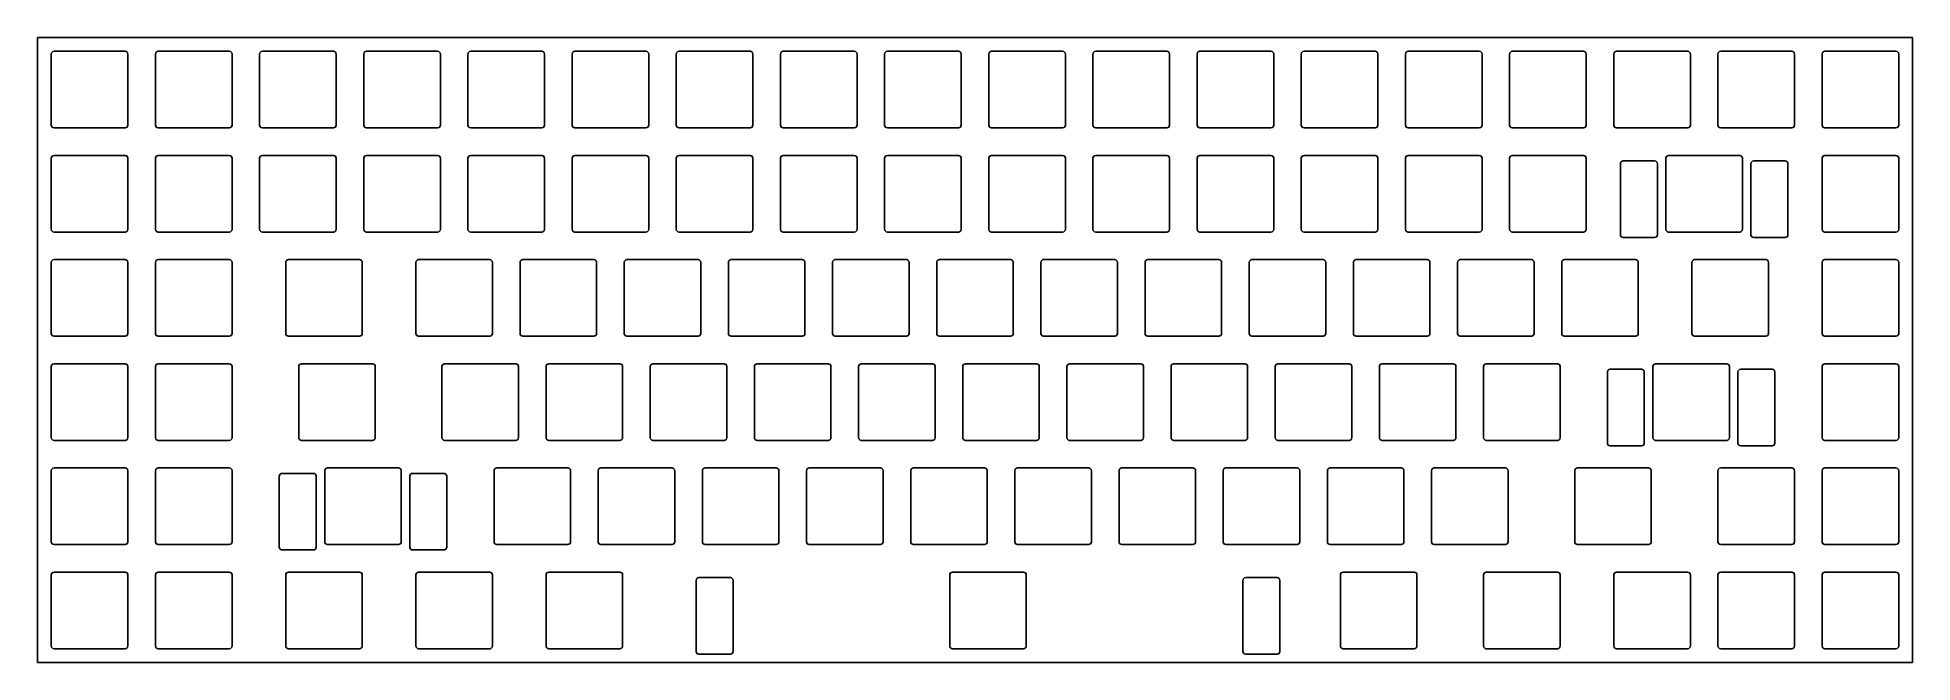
# Model space of a CAD drawing. Header units: millimetres. Extents: x 0 to 343, y -114 to 0.
import ezdxf

# ---------------------------------------------------------------- set-up
doc = ezdxf.new("R2010")
doc.units = ezdxf.units.MM

msp = doc.modelspace()

# ---------------------------------------------------------------- linework, layer by layer
for p, q in [((0, 0), (342.9, 0)), ((0, 0), (0, -114.3)), ((342.9, 0), (342.9, -114.3)), ((2.525, -3.025), (2.525, -16.025)), ((3.025, -2.525), (16.025, -2.525)), ((16.525, -3.025), (16.525, -16.025)), ((21.575, -3.025), (21.575, -16.025)), ((22.075, -2.525), (35.075, -2.525)), ((35.575, -3.025), (35.575, -16.025)), ((40.625, -3.025), (40.625, -16.025)), ((41.125, -2.525), (54.125, -2.525)), ((54.625, -3.025), (54.625, -16.025)), ((59.675, -3.025), (59.675, -16.025)), ((60.175, -2.525), (73.175, -2.525)), ((73.675, -3.025), (73.675, -16.025)), ((78.725, -3.025), (78.725, -16.025)), ((79.225, -2.525), (92.225, -2.525)), ((92.725, -3.025), (92.725, -16.025)), ((97.775, -3.025), (97.775, -16.025)), ((98.275, -2.525), (111.275, -2.525)), ((111.775, -3.025), (111.775, -16.025)), ((116.825, -3.025), (116.825, -16.025)), ((117.325, -2.525), (130.325, -2.525)), ((130.825, -3.025), (130.825, -16.025)), ((135.875, -3.025), (135.875, -16.025)), ((136.375, -2.525), (149.375, -2.525)), ((149.875, -3.025), (149.875, -16.025)), ((154.925, -3.025), (154.925, -16.025)), ((155.425, -2.525), (168.425, -2.525)), ((168.925, -3.025), (168.925, -16.025)), ((173.975, -3.025), (173.975, -16.025)), ((174.475, -2.525), (187.475, -2.525)), ((187.975, -3.025), (187.975, -16.025)), ((193.025, -3.025), (193.025, -16.025)), ((193.525, -2.525), (206.525, -2.525)), ((207.025, -3.025), (207.025, -16.025)), ((212.075, -3.025), (212.075, -16.025)), ((212.575, -2.525), (225.575, -2.525)), ((226.075, -3.025), (226.075, -16.025)), ((231.125, -3.025), (231.125, -16.025)), ((231.625, -2.525), (244.625, -2.525)), ((245.125, -3.025), (245.125, -16.025)), ((250.175, -3.025), (250.175, -16.025)), ((250.675, -2.525), (263.675, -2.525)), ((264.175, -3.025), (264.175, -16.025)), ((269.225, -3.025), (269.225, -16.025)), ((269.725, -2.525), (282.725, -2.525)), ((283.225, -3.025), (283.225, -16.025)), ((288.275, -3.025), (288.275, -16.025)), ((288.775, -2.525), (301.775, -2.525)), ((302.275, -3.025), (302.275, -16.025)), ((307.325, -3.025), (307.325, -16.025)), ((307.825, -2.525), (320.825, -2.525)), ((321.325, -3.025), (321.325, -16.025)), ((326.375, -3.025), (326.375, -16.025)), ((326.875, -2.525), (339.875, -2.525)), ((340.375, -3.025), (340.375, -16.025)), ((3.025, -16.525), (16.025, -16.525)), ((22.075, -16.525), (35.075, -16.525)), ((41.125, -16.525), (54.125, -16.525)), ((60.175, -16.525), (73.175, -16.525)), ((79.225, -16.525), (92.225, -16.525)), ((98.275, -16.525), (111.275, -16.525)), ((117.325, -16.525), (130.325, -16.525)), ((136.375, -16.525), (149.375, -16.525)), ((155.425, -16.525), (168.425, -16.525)), ((174.475, -16.525), (187.475, -16.525)), ((193.525, -16.525), (206.525, -16.525)), ((212.575, -16.525), (225.575, -16.525)), ((231.625, -16.525), (244.625, -16.525)), ((250.675, -16.525), (263.675, -16.525)), ((269.725, -16.525), (282.725, -16.525)), ((288.775, -16.525), (301.775, -16.525)), ((307.825, -16.525), (320.825, -16.525)), ((326.875, -16.525), (339.875, -16.525)), ((2.525, -22.075), (2.525, -35.075)), ((3.025, -21.575), (16.025, -21.575)), ((16.525, -22.075), (16.525, -35.075)), ((21.575, -22.075), (21.575, -35.075)), ((22.075, -21.575), (35.075, -21.575)), ((35.575, -22.075), (35.575, -35.075)), ((40.625, -22.075), (40.625, -35.075)), ((41.125, -21.575), (54.125, -21.575)), ((54.625, -22.075), (54.625, -35.075)), ((59.675, -22.075), (59.675, -35.075)), ((60.175, -21.575), (73.175, -21.575)), ((73.675, -22.075), (73.675, -35.075)), ((78.725, -22.075), (78.725, -35.075)), ((79.225, -21.575), (92.225, -21.575)), ((92.725, -22.075), (92.725, -35.075)), ((97.775, -22.075), (97.775, -35.075)), ((98.275, -21.575), (111.275, -21.575)), ((111.775, -22.075), (111.775, -35.075)), ((116.825, -22.075), (116.825, -35.075)), ((117.325, -21.575), (130.325, -21.575)), ((130.825, -22.075), (130.825, -35.075)), ((135.875, -22.075), (135.875, -35.075)), ((136.375, -21.575), (149.375, -21.575)), ((149.875, -22.075), (149.875, -35.075)), ((154.925, -22.075), (154.925, -35.075)), ((155.425, -21.575), (168.425, -21.575)), ((168.925, -22.075), (168.925, -35.075)), ((173.975, -22.075), (173.975, -35.075)), ((174.475, -21.575), (187.475, -21.575)), ((187.975, -22.075), (187.975, -35.075)), ((193.025, -22.075), (193.025, -35.075)), ((193.525, -21.575), (206.525, -21.575)), ((207.025, -22.075), (207.025, -35.075)), ((212.075, -22.075), (212.075, -35.075)), ((212.575, -21.575), (225.575, -21.575)), ((226.075, -22.075), (226.075, -35.075)), ((231.125, -22.075), (231.125, -35.075)), ((231.625, -21.575), (244.625, -21.575)), ((245.125, -22.075), (245.125, -35.075)), ((250.175, -22.075), (250.175, -35.075)), ((250.675, -21.575), (263.675, -21.575)), ((264.175, -22.075), (264.175, -35.075)), ((269.225, -22.075), (269.225, -35.075)), ((269.725, -21.575), (282.725, -21.575)), ((283.225, -22.075), (283.225, -35.075)), ((289.487, -23.075), (289.487, -36.075)), ((289.987, -22.575), (295.737, -22.575)), ((296.237, -23.075), (296.237, -36.075)), ((297.8, -22.075), (297.8, -35.075)), ((298.3, -21.575), (311.3, -21.575)), ((311.8, -22.075), (311.8, -35.075)), ((313.363, -23.075), (313.363, -36.075)), ((313.863, -22.575), (319.613, -22.575)), ((320.113, -23.075), (320.113, -36.075)), ((326.375, -22.075), (326.375, -35.075)), ((326.875, -21.575), (339.875, -21.575)), ((340.375, -22.075), (340.375, -35.075)), ((3.025, -35.575), (16.025, -35.575)), ((22.075, -35.575), (35.075, -35.575)), ((41.125, -35.575), (54.125, -35.575)), ((60.175, -35.575), (73.175, -35.575)), ((79.225, -35.575), (92.225, -35.575)), ((98.275, -35.575), (111.275, -35.575)), ((117.325, -35.575), (130.325, -35.575)), ((136.375, -35.575), (149.375, -35.575)), ((155.425, -35.575), (168.425, -35.575)), ((174.475, -35.575), (187.475, -35.575)), ((193.525, -35.575), (206.525, -35.575)), ((212.575, -35.575), (225.575, -35.575)), ((231.625, -35.575), (244.625, -35.575)), ((250.675, -35.575), (263.675, -35.575)), ((269.725, -35.575), (282.725, -35.575)), ((289.987, -36.575), (295.737, -36.575)), ((298.3, -35.575), (311.3, -35.575)), ((313.863, -36.575), (319.613, -36.575)), ((326.875, -35.575), (339.875, -35.575)), ((2.525, -41.125), (2.525, -54.125)), ((3.025, -40.625), (16.025, -40.625)), ((16.525, -41.125), (16.525, -54.125)), ((21.575, -41.125), (21.575, -54.125)), ((22.075, -40.625), (35.075, -40.625)), ((35.575, -41.125), (35.575, -54.125)), ((45.3875, -41.125), (45.3875, -54.125)), ((45.8875, -40.625), (58.8875, -40.625)), ((59.3875, -41.125), (59.3875, -54.125)), ((69.2, -41.125), (69.2, -54.125)), ((69.7, -40.625), (82.7, -40.625)), ((83.2, -41.125), (83.2, -54.125)), ((88.25, -41.125), (88.25, -54.125)), ((88.75, -40.625), (101.75, -40.625)), ((102.25, -41.125), (102.25, -54.125)), ((107.3, -41.125), (107.3, -54.125)), ((107.8, -40.625), (120.8, -40.625)), ((121.3, -41.125), (121.3, -54.125)), ((126.35, -41.125), (126.35, -54.125)), ((126.85, -40.625), (139.85, -40.625)), ((140.35, -41.125), (140.35, -54.125)), ((145.4, -41.125), (145.4, -54.125)), ((145.9, -40.625), (158.9, -40.625)), ((159.4, -41.125), (159.4, -54.125)), ((164.45, -41.125), (164.45, -54.125)), ((164.95, -40.625), (177.95, -40.625)), ((178.45, -41.125), (178.45, -54.125)), ((183.5, -41.125), (183.5, -54.125)), ((184, -40.625), (197, -40.625)), ((197.5, -41.125), (197.5, -54.125)), ((202.55, -41.125), (202.55, -54.125)), ((203.05, -40.625), (216.05, -40.625)), ((216.55, -41.125), (216.55, -54.125)), ((221.6, -41.125), (221.6, -54.125)), ((222.1, -40.625), (235.1, -40.625)), ((235.6, -41.125), (235.6, -54.125)), ((240.65, -41.125), (240.65, -54.125)), ((241.15, -40.625), (254.15, -40.625)), ((254.65, -41.125), (254.65, -54.125)), ((259.7, -41.125), (259.7, -54.125)), ((260.2, -40.625), (273.2, -40.625)), ((273.7, -41.125), (273.7, -54.125)), ((278.75, -41.125), (278.75, -54.125)), ((279.25, -40.625), (292.25, -40.625)), ((292.75, -41.125), (292.75, -54.125)), ((302.5625, -41.125), (302.5625, -54.125)), ((303.0625, -40.625), (316.0625, -40.625)), ((316.5625, -41.125), (316.5625, -54.125)), ((326.375, -41.125), (326.375, -54.125)), ((326.875, -40.625), (339.875, -40.625)), ((340.375, -41.125), (340.375, -54.125)), ((3.025, -54.625), (16.025, -54.625)), ((22.075, -54.625), (35.075, -54.625)), ((45.8875, -54.625), (58.8875, -54.625)), ((69.7, -54.625), (82.7, -54.625)), ((88.75, -54.625), (101.75, -54.625)), ((107.8, -54.625), (120.8, -54.625)), ((126.85, -54.625), (139.85, -54.625)), ((145.9, -54.625), (158.9, -54.625)), ((164.95, -54.625), (177.95, -54.625)), ((184, -54.625), (197, -54.625)), ((203.05, -54.625), (216.05, -54.625)), ((222.1, -54.625), (235.1, -54.625)), ((241.15, -54.625), (254.15, -54.625)), ((260.2, -54.625), (273.2, -54.625)), ((279.25, -54.625), (292.25, -54.625)), ((303.0625, -54.625), (316.0625, -54.625)), ((326.875, -54.625), (339.875, -54.625)), ((2.525, -60.175), (2.525, -73.175)), ((3.025, -59.675), (16.025, -59.675)), ((16.525, -60.175), (16.525, -73.175)), ((21.575, -60.175), (21.575, -73.175)), ((22.075, -59.675), (35.075, -59.675)), ((35.575, -60.175), (35.575, -73.175)), ((47.76875, -60.175), (47.76875, -73.175)), ((48.26875, -59.675), (61.26875, -59.675)), ((61.76875, -60.175), (61.76875, -73.175)), ((73.9625, -60.175), (73.9625, -73.175)), ((74.4625, -59.675), (87.4625, -59.675)), ((87.9625, -60.175), (87.9625, -73.175)), ((93.0125, -60.175), (93.0125, -73.175)), ((93.5125, -59.675), (106.5125, -59.675)), ((107.0125, -60.175), (107.0125, -73.175)), ((112.0625, -60.175), (112.0625, -73.175)), ((112.5625, -59.675), (125.5625, -59.675)), ((126.0625, -60.175), (126.0625, -73.175)), ((131.1125, -60.175), (131.1125, -73.175)), ((131.6125, -59.675), (144.6125, -59.675)), ((145.1125, -60.175), (145.1125, -73.175)), ((150.1625, -60.175), (150.1625, -73.175)), ((150.6625, -59.675), (163.6625, -59.675)), ((164.1625, -60.175), (164.1625, -73.175)), ((169.2125, -60.175), (169.2125, -73.175)), ((169.7125, -59.675), (182.7125, -59.675)), ((183.2125, -60.175), (183.2125, -73.175)), ((188.2625, -60.175), (188.2625, -73.175)), ((188.7625, -59.675), (201.7625, -59.675)), ((202.2625, -60.175), (202.2625, -73.175)), ((207.3125, -60.175), (207.3125, -73.175)), ((207.8125, -59.675), (220.8125, -59.675)), ((221.3125, -60.175), (221.3125, -73.175)), ((226.3625, -60.175), (226.3625, -73.175)), ((226.8625, -59.675), (239.8625, -59.675)), ((240.3625, -60.175), (240.3625, -73.175)), ((245.4125, -60.175), (245.4125, -73.175)), ((245.9125, -59.675), (258.9125, -59.675)), ((259.4125, -60.175), (259.4125, -73.175)), ((264.4625, -60.175), (264.4625, -73.175)), ((264.9625, -59.675), (277.9625, -59.675)), ((278.4625, -60.175), (278.4625, -73.175)), ((287.10575, -61.175), (287.10575, -74.175)), ((287.60575, -60.675), (293.35575, -60.675)), ((293.85575, -61.175), (293.85575, -74.175)), ((295.41875, -60.175), (295.41875, -73.175)), ((295.91875, -59.675), (308.91875, -59.675)), ((309.41875, -60.175), (309.41875, -73.175)), ((310.98175, -61.175), (310.98175, -74.175)), ((311.48175, -60.675), (317.23175, -60.675)), ((317.73175, -61.175), (317.73175, -74.175)), ((326.375, -60.175), (326.375, -73.175)), ((326.875, -59.675), (339.875, -59.675)), ((340.375, -60.175), (340.375, -73.175)), ((3.025, -73.675), (16.025, -73.675)), ((22.075, -73.675), (35.075, -73.675)), ((48.26875, -73.675), (61.26875, -73.675)), ((74.4625, -73.675), (87.4625, -73.675)), ((93.5125, -73.675), (106.5125, -73.675)), ((112.5625, -73.675), (125.5625, -73.675)), ((131.6125, -73.675), (144.6125, -73.675)), ((150.6625, -73.675), (163.6625, -73.675)), ((169.7125, -73.675), (182.7125, -73.675)), ((188.7625, -73.675), (201.7625, -73.675)), ((207.8125, -73.675), (220.8125, -73.675)), ((226.8625, -73.675), (239.8625, -73.675)), ((245.9125, -73.675), (258.9125, -73.675)), ((264.9625, -73.675), (277.9625, -73.675)), ((287.60575, -74.675), (293.35575, -74.675)), ((295.91875, -73.675), (308.91875, -73.675)), ((311.48175, -74.675), (317.23175, -74.675)), ((326.875, -73.675), (339.875, -73.675)), ((3.025, -78.725), (16.025, -78.725)), ((22.075, -78.725), (35.075, -78.725)), ((53.03125, -78.725), (66.03125, -78.725)), ((83.9875, -78.725), (96.9875, -78.725)), ((103.0375, -78.725), (116.0375, -78.725)), ((122.0875, -78.725), (135.0875, -78.725)), ((141.1375, -78.725), (154.1375, -78.725)), ((160.1875, -78.725), (173.1875, -78.725)), ((179.2375, -78.725), (192.2375, -78.725)), ((198.2875, -78.725), (211.2875, -78.725)), ((217.3375, -78.725), (230.3375, -78.725)), ((236.3875, -78.725), (249.3875, -78.725)), ((255.4375, -78.725), (268.4375, -78.725)), ((281.63125, -78.725), (294.63125, -78.725)), ((307.825, -78.725), (320.825, -78.725)), ((326.875, -78.725), (339.875, -78.725)), ((2.525, -79.225), (2.525, -92.225)), ((16.525, -79.225), (16.525, -92.225)), ((21.575, -79.225), (21.575, -92.225)), ((35.575, -79.225), (35.575, -92.225)), ((44.21825, -80.225), (44.21825, -93.225)), ((44.71825, -79.725), (50.46825, -79.725)), ((50.96825, -80.225), (50.96825, -93.225)), ((52.53125, -79.225), (52.53125, -92.225)), ((66.53125, -79.225), (66.53125, -92.225)), ((68.09425, -80.225), (68.09425, -93.225)), ((68.59425, -79.725), (74.34425, -79.725)), ((74.84425, -80.225), (74.84425, -93.225)), ((83.4875, -79.225), (83.4875, -92.225)), ((97.4875, -79.225), (97.4875, -92.225)), ((102.5375, -79.225), (102.5375, -92.225)), ((116.5375, -79.225), (116.5375, -92.225)), ((121.5875, -79.225), (121.5875, -92.225)), ((135.5875, -79.225), (135.5875, -92.225)), ((140.6375, -79.225), (140.6375, -92.225)), ((154.6375, -79.225), (154.6375, -92.225)), ((159.6875, -79.225), (159.6875, -92.225)), ((173.6875, -79.225), (173.6875, -92.225)), ((178.7375, -79.225), (178.7375, -92.225)), ((192.7375, -79.225), (192.7375, -92.225)), ((197.7875, -79.225), (197.7875, -92.225)), ((211.7875, -79.225), (211.7875, -92.225)), ((216.8375, -79.225), (216.8375, -92.225)), ((230.8375, -79.225), (230.8375, -92.225)), ((235.8875, -79.225), (235.8875, -92.225)), ((249.8875, -79.225), (249.8875, -92.225)), ((254.9375, -79.225), (254.9375, -92.225)), ((268.9375, -79.225), (268.9375, -92.225)), ((281.13125, -79.225), (281.13125, -92.225)), ((295.13125, -79.225), (295.13125, -92.225)), ((307.325, -79.225), (307.325, -92.225)), ((321.325, -79.225), (321.325, -92.225)), ((326.375, -79.225), (326.375, -92.225)), ((340.375, -79.225), (340.375, -92.225)), ((3.025, -92.725), (16.025, -92.725)), ((22.075, -92.725), (35.075, -92.725)), ((44.71825, -93.725), (50.46825, -93.725)), ((53.03125, -92.725), (66.03125, -92.725)), ((68.59425, -93.725), (74.34425, -93.725)), ((83.9875, -92.725), (96.9875, -92.725)), ((103.0375, -92.725), (116.0375, -92.725)), ((122.0875, -92.725), (135.0875, -92.725)), ((141.1375, -92.725), (154.1375, -92.725)), ((160.1875, -92.725), (173.1875, -92.725)), ((179.2375, -92.725), (192.2375, -92.725)), ((198.2875, -92.725), (211.2875, -92.725)), ((217.3375, -92.725), (230.3375, -92.725)), ((236.3875, -92.725), (249.3875, -92.725)), ((255.4375, -92.725), (268.4375, -92.725)), ((281.63125, -92.725), (294.63125, -92.725)), ((307.825, -92.725), (320.825, -92.725)), ((326.875, -92.725), (339.875, -92.725)), ((2.525, -98.275), (2.525, -111.275)), ((3.025, -97.775), (16.025, -97.775)), ((16.525, -98.275), (16.525, -111.275)), ((21.575, -98.275), (21.575, -111.275)), ((22.075, -97.775), (35.075, -97.775)), ((35.575, -98.275), (35.575, -111.275)), ((45.3875, -98.275), (45.3875, -111.275)), ((45.8875, -97.775), (58.8875, -97.775)), ((59.3875, -98.275), (59.3875, -111.275)), ((69.2, -98.275), (69.2, -111.275)), ((69.7, -97.775), (82.7, -97.775)), ((83.2, -98.275), (83.2, -111.275)), ((93.0125, -98.275), (93.0125, -111.275)), ((93.5125, -97.775), (106.5125, -97.775)), ((107.0125, -98.275), (107.0125, -111.275)), ((120.45625, -99.275), (120.45625, -112.275)), ((120.95625, -98.775), (126.70625, -98.775)), ((127.20625, -99.275), (127.20625, -112.275)), ((166.83125, -98.275), (166.83125, -111.275)), ((167.33125, -97.775), (180.33125, -97.775)), ((180.83125, -98.275), (180.83125, -111.275)), ((220.45625, -99.275), (220.45625, -112.275)), ((220.95625, -98.775), (226.70625, -98.775)), ((227.20625, -99.275), (227.20625, -112.275)), ((238.26875, -98.275), (238.26875, -111.275)), ((238.76875, -97.775), (251.76875, -97.775)), ((252.26875, -98.275), (252.26875, -111.275)), ((264.4625, -98.275), (264.4625, -111.275)), ((264.9625, -97.775), (277.9625, -97.775)), ((278.4625, -98.275), (278.4625, -111.275)), ((288.275, -98.275), (288.275, -111.275)), ((288.775, -97.775), (301.775, -97.775)), ((302.275, -98.275), (302.275, -111.275)), ((307.325, -98.275), (307.325, -111.275)), ((307.825, -97.775), (320.825, -97.775)), ((321.325, -98.275), (321.325, -111.275)), ((326.375, -98.275), (326.375, -111.275)), ((326.875, -97.775), (339.875, -97.775)), ((340.375, -98.275), (340.375, -111.275)), ((3.025, -111.775), (16.025, -111.775)), ((22.075, -111.775), (35.075, -111.775)), ((45.8875, -111.775), (58.8875, -111.775)), ((69.7, -111.775), (82.7, -111.775)), ((93.5125, -111.775), (106.5125, -111.775)), ((120.95625, -112.775), (126.70625, -112.775)), ((167.33125, -111.775), (180.33125, -111.775)), ((220.95625, -112.775), (226.70625, -112.775)), ((238.76875, -111.775), (251.76875, -111.775)), ((264.9625, -111.775), (277.9625, -111.775)), ((288.775, -111.775), (301.775, -111.775)), ((307.825, -111.775), (320.825, -111.775)), ((326.875, -111.775), (339.875, -111.775)), ((0, -114.3), (342.9, -114.3))]:
    msp.add_line(p, q)
for centre, start, end in [((3.025, -3.025), 90, 180), ((16.025, -3.025), 0, 90), ((22.075, -3.025), 90, 180), ((35.075, -3.025), 0, 90), ((41.125, -3.025), 90, 180), ((54.125, -3.025), 0, 90), ((60.175, -3.025), 90, 180), ((73.175, -3.025), 0, 90), ((79.225, -3.025), 90, 180), ((92.225, -3.025), 0, 90), ((98.275, -3.025), 90, 180), ((111.275, -3.025), 0, 90), ((117.325, -3.025), 90, 180), ((130.325, -3.025), 0, 90), ((136.375, -3.025), 90, 180), ((149.375, -3.025), 0, 90), ((155.425, -3.025), 90, 180), ((168.425, -3.025), 0, 90), ((174.475, -3.025), 90, 180), ((187.475, -3.025), 0, 90), ((193.525, -3.025), 90, 180), ((206.525, -3.025), 0, 90), ((212.575, -3.025), 90, 180), ((225.575, -3.025), 0, 90), ((231.625, -3.025), 90, 180), ((244.625, -3.025), 0, 90), ((250.675, -3.025), 90, 180), ((263.675, -3.025), 0, 90), ((269.725, -3.025), 90, 180), ((282.725, -3.025), 0, 90), ((288.775, -3.025), 90, 180), ((301.775, -3.025), 0, 90), ((307.825, -3.025), 90, 180), ((320.825, -3.025), 0, 90), ((326.875, -3.025), 90, 180), ((339.875, -3.025), 0, 90), ((3.025, -16.025), 180, 270), ((16.025, -16.025), 270, 360), ((22.075, -16.025), 180, 270), ((35.075, -16.025), 270, 360), ((41.125, -16.025), 180, 270), ((54.125, -16.025), 270, 360), ((60.175, -16.025), 180, 270), ((73.175, -16.025), 270, 360), ((79.225, -16.025), 180, 270), ((92.225, -16.025), 270, 360), ((98.275, -16.025), 180, 270), ((111.275, -16.025), 270, 360), ((117.325, -16.025), 180, 270), ((130.325, -16.025), 270, 360), ((136.375, -16.025), 180, 270), ((149.375, -16.025), 270, 360), ((155.425, -16.025), 180, 270), ((168.425, -16.025), 270, 360), ((174.475, -16.025), 180, 270), ((187.475, -16.025), 270, 360), ((193.525, -16.025), 180, 270), ((206.525, -16.025), 270, 360), ((212.575, -16.025), 180, 270), ((225.575, -16.025), 270, 360), ((231.625, -16.025), 180, 270), ((244.625, -16.025), 270, 360), ((250.675, -16.025), 180, 270), ((263.675, -16.025), 270, 360), ((269.725, -16.025), 180, 270), ((282.725, -16.025), 270, 360), ((288.775, -16.025), 180, 270), ((301.775, -16.025), 270, 360), ((307.825, -16.025), 180, 270), ((320.825, -16.025), 270, 360), ((326.875, -16.025), 180, 270), ((339.875, -16.025), 270, 360), ((3.025, -22.075), 90, 180), ((16.025, -22.075), 0, 90), ((22.075, -22.075), 90, 180), ((35.075, -22.075), 0, 90), ((41.125, -22.075), 90, 180), ((54.125, -22.075), 0, 90), ((60.175, -22.075), 90, 180), ((73.175, -22.075), 0, 90), ((79.225, -22.075), 90, 180), ((92.225, -22.075), 0, 90), ((98.275, -22.075), 90, 180), ((111.275, -22.075), 0, 90), ((117.325, -22.075), 90, 180), ((130.325, -22.075), 0, 90), ((136.375, -22.075), 90, 180), ((149.375, -22.075), 0, 90), ((155.425, -22.075), 90, 180), ((168.425, -22.075), 0, 90), ((174.475, -22.075), 90, 180), ((187.475, -22.075), 0, 90), ((193.525, -22.075), 90, 180), ((206.525, -22.075), 0, 90), ((212.575, -22.075), 90, 180), ((225.575, -22.075), 0, 90), ((231.625, -22.075), 90, 180), ((244.625, -22.075), 0, 90), ((250.675, -22.075), 90, 180), ((263.675, -22.075), 0, 90), ((269.725, -22.075), 90, 180), ((282.725, -22.075), 0, 90), ((289.987, -23.075), 90, 180), ((295.737, -23.075), 0, 90), ((298.3, -22.075), 90, 180), ((311.3, -22.075), 0, 90), ((313.863, -23.075), 90, 180), ((319.613, -23.075), 0, 90), ((326.875, -22.075), 90, 180), ((339.875, -22.075), 0, 90), ((3.025, -35.075), 180, 270), ((16.025, -35.075), 270, 360), ((22.075, -35.075), 180, 270), ((35.075, -35.075), 270, 360), ((41.125, -35.075), 180, 270), ((54.125, -35.075), 270, 360), ((60.175, -35.075), 180, 270), ((73.175, -35.075), 270, 360), ((79.225, -35.075), 180, 270), ((92.225, -35.075), 270, 360), ((98.275, -35.075), 180, 270), ((111.275, -35.075), 270, 360), ((117.325, -35.075), 180, 270), ((130.325, -35.075), 270, 360), ((136.375, -35.075), 180, 270), ((149.375, -35.075), 270, 360), ((155.425, -35.075), 180, 270), ((168.425, -35.075), 270, 360), ((174.475, -35.075), 180, 270), ((187.475, -35.075), 270, 360), ((193.525, -35.075), 180, 270), ((206.525, -35.075), 270, 360), ((212.575, -35.075), 180, 270), ((225.575, -35.075), 270, 360), ((231.625, -35.075), 180, 270), ((244.625, -35.075), 270, 360), ((250.675, -35.075), 180, 270), ((263.675, -35.075), 270, 360), ((269.725, -35.075), 180, 270), ((282.725, -35.075), 270, 360), ((289.987, -36.075), 180, 270), ((295.737, -36.075), 270, 360), ((298.3, -35.075), 180, 270), ((311.3, -35.075), 270, 360), ((313.863, -36.075), 180, 270), ((319.613, -36.075), 270, 360), ((326.875, -35.075), 180, 270), ((339.875, -35.075), 270, 360), ((3.025, -41.125), 90, 180), ((16.025, -41.125), 0, 90), ((22.075, -41.125), 90, 180), ((35.075, -41.125), 0, 90), ((45.8875, -41.125), 90, 180), ((58.8875, -41.125), 0, 90), ((69.7, -41.125), 90, 180), ((82.7, -41.125), 0, 90), ((88.75, -41.125), 90, 180), ((101.75, -41.125), 0, 90), ((107.8, -41.125), 90, 180), ((120.8, -41.125), 0, 90), ((126.85, -41.125), 90, 180), ((139.85, -41.125), 0, 90), ((145.9, -41.125), 90, 180), ((158.9, -41.125), 0, 90), ((164.95, -41.125), 90, 180), ((177.95, -41.125), 0, 90), ((184, -41.125), 90, 180), ((197, -41.125), 0, 90), ((203.05, -41.125), 90, 180), ((216.05, -41.125), 0, 90), ((222.1, -41.125), 90, 180), ((235.1, -41.125), 0, 90), ((241.15, -41.125), 90, 180), ((254.15, -41.125), 0, 90), ((260.2, -41.125), 90, 180), ((273.2, -41.125), 0, 90), ((279.25, -41.125), 90, 180), ((292.25, -41.125), 0, 90), ((303.0625, -41.125), 90, 180), ((316.0625, -41.125), 0, 90), ((326.875, -41.125), 90, 180), ((339.875, -41.125), 0, 90), ((3.025, -54.125), 180, 270), ((16.025, -54.125), 270, 360), ((22.075, -54.125), 180, 270), ((35.075, -54.125), 270, 360), ((45.8875, -54.125), 180, 270), ((58.8875, -54.125), 270, 360), ((69.7, -54.125), 180, 270), ((82.7, -54.125), 270, 360), ((88.75, -54.125), 180, 270), ((101.75, -54.125), 270, 360), ((107.8, -54.125), 180, 270), ((120.8, -54.125), 270, 360), ((126.85, -54.125), 180, 270), ((139.85, -54.125), 270, 360), ((145.9, -54.125), 180, 270), ((158.9, -54.125), 270, 360), ((164.95, -54.125), 180, 270), ((177.95, -54.125), 270, 360), ((184, -54.125), 180, 270), ((197, -54.125), 270, 360), ((203.05, -54.125), 180, 270), ((216.05, -54.125), 270, 360), ((222.1, -54.125), 180, 270), ((235.1, -54.125), 270, 360), ((241.15, -54.125), 180, 270), ((254.15, -54.125), 270, 360), ((260.2, -54.125), 180, 270), ((273.2, -54.125), 270, 360), ((279.25, -54.125), 180, 270), ((292.25, -54.125), 270, 360), ((303.0625, -54.125), 180, 270), ((316.0625, -54.125), 270, 360), ((326.875, -54.125), 180, 270), ((339.875, -54.125), 270, 360), ((3.025, -60.175), 90, 180), ((16.025, -60.175), 0, 90), ((22.075, -60.175), 90, 180), ((35.075, -60.175), 0, 90), ((48.26875, -60.175), 90, 180), ((61.26875, -60.175), 0, 90), ((74.4625, -60.175), 90, 180), ((87.4625, -60.175), 0, 90), ((93.5125, -60.175), 90, 180), ((106.5125, -60.175), 0, 90), ((112.5625, -60.175), 90, 180), ((125.5625, -60.175), 0, 90), ((131.6125, -60.175), 90, 180), ((144.6125, -60.175), 0, 90), ((150.6625, -60.175), 90, 180), ((163.6625, -60.175), 0, 90), ((169.7125, -60.175), 90, 180), ((182.7125, -60.175), 0, 90), ((188.7625, -60.175), 90, 180), ((201.7625, -60.175), 0, 90), ((207.8125, -60.175), 90, 180), ((220.8125, -60.175), 0, 90), ((226.8625, -60.175), 90, 180), ((239.8625, -60.175), 0, 90), ((245.9125, -60.175), 90, 180), ((258.9125, -60.175), 0, 90), ((264.9625, -60.175), 90, 180), ((277.9625, -60.175), 0, 90), ((287.60575, -61.175), 90, 180), ((293.35575, -61.175), 0, 90), ((295.91875, -60.175), 90, 180), ((308.91875, -60.175), 0, 90), ((311.48175, -61.175), 90, 180), ((317.23175, -61.175), 0, 90), ((326.875, -60.175), 90, 180), ((339.875, -60.175), 0, 90), ((3.025, -73.175), 180, 270), ((16.025, -73.175), 270, 360), ((22.075, -73.175), 180, 270), ((35.075, -73.175), 270, 360), ((48.26875, -73.175), 180, 270), ((61.26875, -73.175), 270, 360), ((74.4625, -73.175), 180, 270), ((87.4625, -73.175), 270, 360), ((93.5125, -73.175), 180, 270), ((106.5125, -73.175), 270, 360), ((112.5625, -73.175), 180, 270), ((125.5625, -73.175), 270, 360), ((131.6125, -73.175), 180, 270), ((144.6125, -73.175), 270, 360), ((150.6625, -73.175), 180, 270), ((163.6625, -73.175), 270, 360), ((169.7125, -73.175), 180, 270), ((182.7125, -73.175), 270, 360), ((188.7625, -73.175), 180, 270), ((201.7625, -73.175), 270, 360), ((207.8125, -73.175), 180, 270), ((220.8125, -73.175), 270, 360), ((226.8625, -73.175), 180, 270), ((239.8625, -73.175), 270, 360), ((245.9125, -73.175), 180, 270), ((258.9125, -73.175), 270, 360), ((264.9625, -73.175), 180, 270), ((277.9625, -73.175), 270, 360), ((287.60575, -74.175), 180, 270), ((293.35575, -74.175), 270, 360), ((295.91875, -73.175), 180, 270), ((308.91875, -73.175), 270, 360), ((311.48175, -74.175), 180, 270), ((317.23175, -74.175), 270, 360), ((326.875, -73.175), 180, 270), ((339.875, -73.175), 270, 360), ((3.025, -79.225), 90, 180), ((16.025, -79.225), 0, 90), ((22.075, -79.225), 90, 180), ((35.075, -79.225), 0, 90), ((53.03125, -79.225), 90, 180), ((66.03125, -79.225), 0, 90), ((83.9875, -79.225), 90, 180), ((96.9875, -79.225), 0, 90), ((103.0375, -79.225), 90, 180), ((116.0375, -79.225), 0, 90), ((122.0875, -79.225), 90, 180), ((135.0875, -79.225), 0, 90), ((141.1375, -79.225), 90, 180), ((154.1375, -79.225), 0, 90), ((160.1875, -79.225), 90, 180), ((173.1875, -79.225), 0, 90), ((179.2375, -79.225), 90, 180), ((192.2375, -79.225), 0, 90), ((198.2875, -79.225), 90, 180), ((211.2875, -79.225), 0, 90), ((217.3375, -79.225), 90, 180), ((230.3375, -79.225), 0, 90), ((236.3875, -79.225), 90, 180), ((249.3875, -79.225), 0, 90), ((255.4375, -79.225), 90, 180), ((268.4375, -79.225), 0, 90), ((281.63125, -79.225), 90, 180), ((294.63125, -79.225), 0, 90), ((307.825, -79.225), 90, 180), ((320.825, -79.225), 0, 90), ((326.875, -79.225), 90, 180), ((339.875, -79.225), 0, 90), ((44.71825, -80.225), 90, 180), ((50.46825, -80.225), 0, 90), ((68.59425, -80.225), 90, 180), ((74.34425, -80.225), 0, 90), ((3.025, -92.225), 180, 270), ((16.025, -92.225), 270, 360), ((22.075, -92.225), 180, 270), ((35.075, -92.225), 270, 360), ((53.03125, -92.225), 180, 270), ((66.03125, -92.225), 270, 360), ((83.9875, -92.225), 180, 270), ((96.9875, -92.225), 270, 360), ((103.0375, -92.225), 180, 270), ((116.0375, -92.225), 270, 360), ((122.0875, -92.225), 180, 270), ((135.0875, -92.225), 270, 360), ((141.1375, -92.225), 180, 270), ((154.1375, -92.225), 270, 360), ((160.1875, -92.225), 180, 270), ((173.1875, -92.225), 270, 360), ((179.2375, -92.225), 180, 270), ((192.2375, -92.225), 270, 360), ((198.2875, -92.225), 180, 270), ((211.2875, -92.225), 270, 360), ((217.3375, -92.225), 180, 270), ((230.3375, -92.225), 270, 360), ((236.3875, -92.225), 180, 270), ((249.3875, -92.225), 270, 360), ((255.4375, -92.225), 180, 270), ((268.4375, -92.225), 270, 360), ((281.63125, -92.225), 180, 270), ((294.63125, -92.225), 270, 360), ((307.825, -92.225), 180, 270), ((320.825, -92.225), 270, 360), ((326.875, -92.225), 180, 270), ((339.875, -92.225), 270, 360), ((44.71825, -93.225), 180, 270), ((50.46825, -93.225), 270, 360), ((68.59425, -93.225), 180, 270), ((74.34425, -93.225), 270, 360), ((3.025, -98.275), 90, 180), ((16.025, -98.275), 0, 90), ((22.075, -98.275), 90, 180), ((35.075, -98.275), 0, 90), ((45.8875, -98.275), 90, 180), ((58.8875, -98.275), 0, 90), ((69.7, -98.275), 90, 180), ((82.7, -98.275), 0, 90), ((93.5125, -98.275), 90, 180), ((106.5125, -98.275), 0, 90), ((120.95625, -99.275), 90, 180), ((126.70625, -99.275), 0, 90), ((167.33125, -98.275), 90, 180), ((180.33125, -98.275), 0, 90), ((220.95625, -99.275), 90, 180), ((226.70625, -99.275), 0, 90), ((238.76875, -98.275), 90, 180), ((251.76875, -98.275), 0, 90), ((264.9625, -98.275), 90, 180), ((277.9625, -98.275), 0, 90), ((288.775, -98.275), 90, 180), ((301.775, -98.275), 0, 90), ((307.825, -98.275), 90, 180), ((320.825, -98.275), 0, 90), ((326.875, -98.275), 90, 180), ((339.875, -98.275), 0, 90), ((3.025, -111.275), 180, 270), ((16.025, -111.275), 270, 360), ((22.075, -111.275), 180, 270), ((35.075, -111.275), 270, 360), ((45.8875, -111.275), 180, 270), ((58.8875, -111.275), 270, 360), ((69.7, -111.275), 180, 270), ((82.7, -111.275), 270, 360), ((93.5125, -111.275), 180, 270), ((106.5125, -111.275), 270, 360), ((120.95625, -112.275), 180, 270), ((126.70625, -112.275), 270, 360), ((167.33125, -111.275), 180, 270), ((180.33125, -111.275), 270, 360), ((220.95625, -112.275), 180, 270), ((226.70625, -112.275), 270, 360), ((238.76875, -111.275), 180, 270), ((251.76875, -111.275), 270, 360), ((264.9625, -111.275), 180, 270), ((277.9625, -111.275), 270, 360), ((288.775, -111.275), 180, 270), ((301.775, -111.275), 270, 360), ((307.825, -111.275), 180, 270), ((320.825, -111.275), 270, 360), ((326.875, -111.275), 180, 270), ((339.875, -111.275), 270, 360)]:
    msp.add_arc(centre, 0.5, start, end)

doc.saveas('drawing.dxf')
